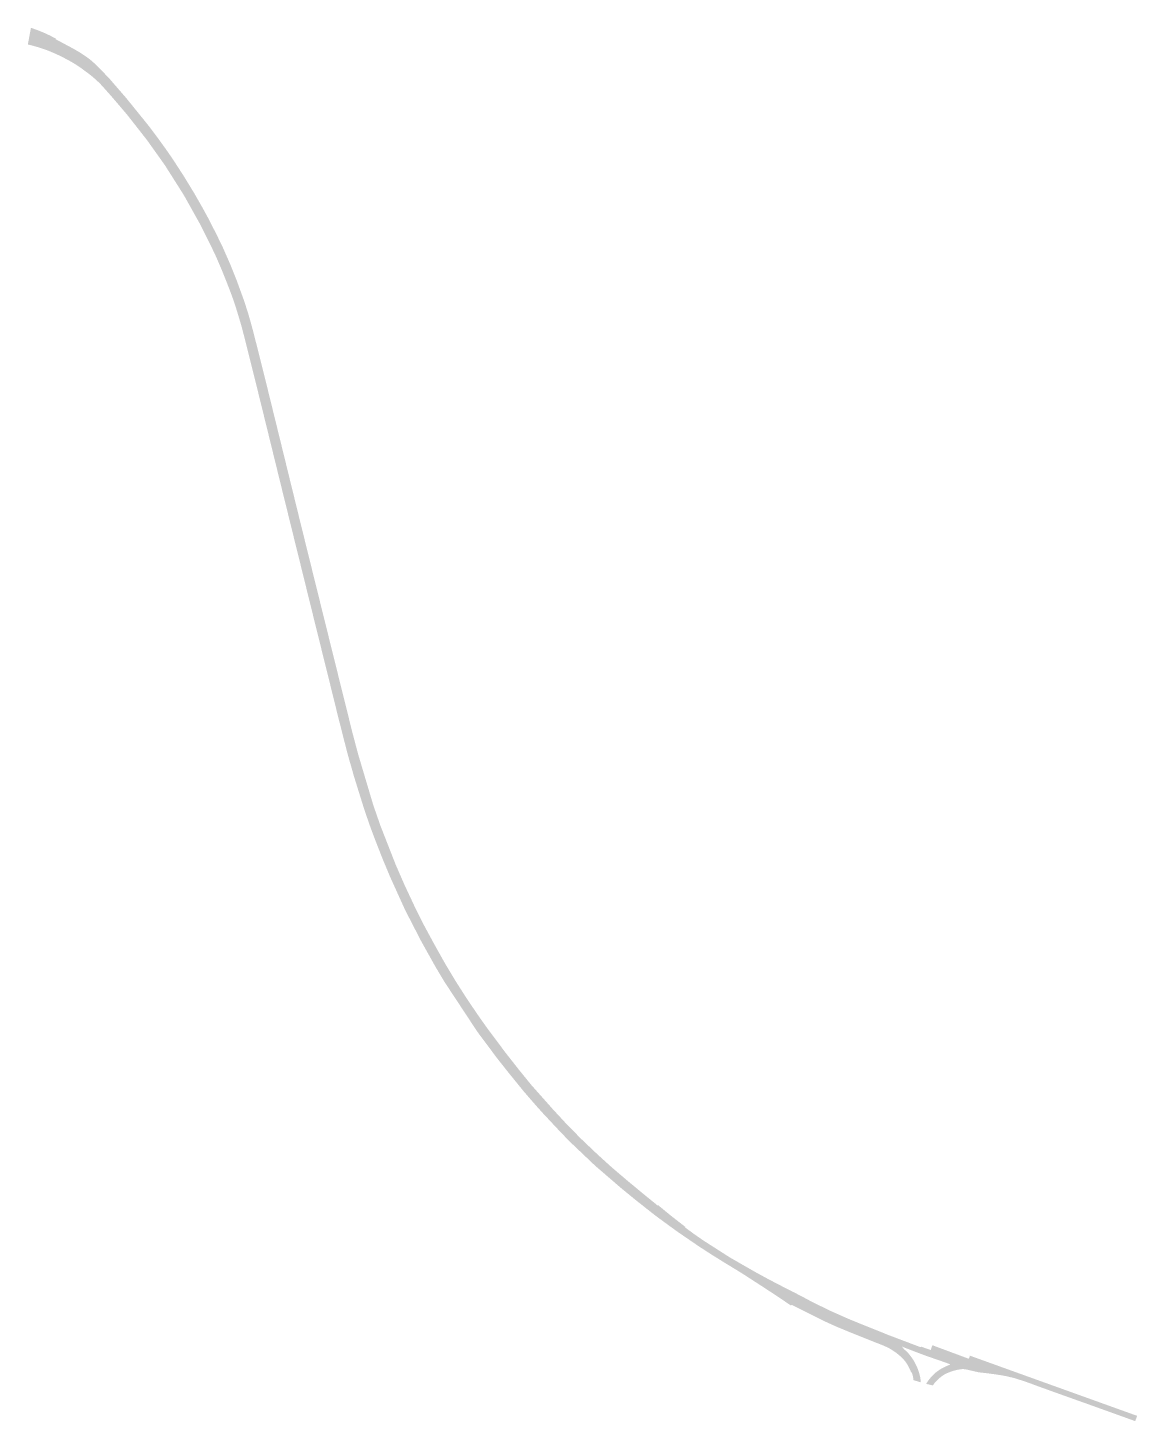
# Model space of a CAD drawing. Header units: inches. Extents: x 96590 to 99385, y 436436 to 441249.
# Drawn here: x 98706 to 99385, y 436809 to 437662 of the extents above.
import ezdxf

# ---------------------------------------------------------------- set-up
doc = ezdxf.new("R2010")
doc.units = ezdxf.units.IN
doc.header["$MEASUREMENT"] = 0

msp = doc.modelspace()

# ---------------------------------------------------------------- hatches: boundary and pattern name
for points in [[(98750.24, 437636.48), (98751.7, 437634.95), (98756.43, 437629.92), (98761.12, 437624.48), (98766.11, 437618.74), (98779.71, 437601.93), (98784.86, 437595.11), (98790.3, 437587.59), (98794.71, 437581.24), (98801.47, 437570.79), (98807.82, 437560.37), (98813.26, 437550.82), (98816.1, 437545.62), (98816.53, 437544.76), (98811.27, 437541.66), (98801.99, 437558.28), (98800.99, 437559.96), (98790.15, 437577.07), (98789.46, 437578.1), (98779.46, 437592.15), (98778.13, 437593.92), (98766.67, 437608.52), (98765.39, 437610.03), (98757.89, 437618.81), (98755.32, 437621.76), (98751.16, 437626.4), (98750.31, 437627.29), (98749.44, 437628.16), (98748.56, 437629.01), (98747.66, 437629.85), (98746.74, 437630.66), (98745.81, 437631.47), (98744.86, 437632.25), (98743.9, 437633.02), (98742.93, 437633.76), (98740.72, 437635.39), (98739.62, 437636.22), (98738.5, 437637.02), (98737.37, 437637.81), (98736.22, 437638.57), (98735.06, 437639.32), (98733.89, 437640.04), (98732.7, 437640.74), (98731.5, 437641.42), (98730.29, 437642.08), (98729.07, 437642.72), (98727.52, 437643.54), (98725.57, 437644.51), (98723.6, 437645.44), (98719.94, 437647.04), (98718.26, 437647.72), (98716.56, 437648.35), (98714.68, 437649), (98712.79, 437649.6), (98711.29, 437650.05), (98708.64, 437650.79), (98705.96, 437651.44), (98706.03, 437651.84), (98707.62, 437660.4), (98707.85, 437661.61), (98709.29, 437661.14), (98710.73, 437660.64), (98712.16, 437660.12), (98713.57, 437659.56), (98714.98, 437658.99), (98716.37, 437658.38), (98717.76, 437657.75), (98719.13, 437657.09), (98720.48, 437656.41), (98721.83, 437655.7), (98723.16, 437654.96), (98723, 437654.66), (98732.5, 437649.57), (98734.49, 437648.48), (98736.46, 437647.34), (98738.41, 437646.16), (98741.53, 437644.09), (98742.71, 437643.23), (98743.88, 437642.33), (98744.73, 437641.63), (98745.57, 437640.91), (98746.39, 437640.18), (98747.2, 437639.43), (98748.74, 437637.98), (98750.24, 437636.48)], [(98830.07, 437516.38), (98834.02, 437506.43), (98837.08, 437498), (98838.35, 437494.5), (98840.95, 437486.38), (98843.09, 437478.77), (98843.28, 437478.09), (98845.42, 437469.76), (98849.23, 437454.61), (98852.65, 437440.87), (98859.39, 437413.43), (98864.3, 437393.42), (98858.4, 437391.77), (98857.31, 437396.21), (98851.95, 437418.05), (98847.77, 437435.05), (98842.85, 437454.88), (98839.97, 437466.34), (98839.08, 437469.93), (98837.18, 437477.32), (98836.48, 437479.87), (98834.45, 437486.69), (98832.91, 437491.64), (98831.23, 437496.54), (98829.97, 437499.96), (98828.8, 437503.02), (98825.24, 437512.05), (98821.42, 437520.98), (98820.09, 437523.93), (98812.63, 437539.03), (98811.49, 437541.24), (98811.27, 437541.66), (98816.53, 437544.76), (98821.32, 437535.45), (98825.4, 437527), (98830.07, 437516.38)], [(98888.27, 437296.23), (98896.49, 437263.06), (98904.56, 437230.55), (98908.07, 437217.27), (98902.17, 437215.52), (98901.41, 437218.28), (98900.63, 437221.29), (98895.83, 437240.18), (98890.44, 437262.03), (98886.24, 437278.97), (98880.77, 437301.05), (98877.04, 437316.17), (98875.91, 437320.72), (98871.73, 437337.7), (98868.69, 437349.98), (98866.49, 437358.92), (98862.06, 437376.87), (98858.4, 437391.77), (98864.3, 437393.42), (98866.62, 437383.93), (98872.77, 437358.89), (98874.97, 437349.98), (98881.36, 437324.14), (98888.27, 437296.23)], [(98954.72, 437100.88), (98961.28, 437089.17), (98967.77, 437078.34), (98975.02, 437067.02), (98982.29, 437056.35), (98987.27, 437049.33), (98982.25, 437045.79), (98981.87, 437046.31), (98980.59, 437048.11), (98960.79, 437078.12), (98956.81, 437084.83), (98955.64, 437086.75), (98947.72, 437100.92), (98946.64, 437102.87), (98937.37, 437120.87), (98936.3, 437123.09), (98928.33, 437140.69), (98927.46, 437142.65), (98923.07, 437153.13), (98918.94, 437163.7), (98918.14, 437165.78), (98915.05, 437174.06), (98912.2, 437182.43), (98911.49, 437184.55), (98905.58, 437203.52), (98905.25, 437204.67), (98904.27, 437208.24), (98902.6, 437213.94), (98902.17, 437215.52), (98908.07, 437217.27), (98917.37, 437186.04), (98921.73, 437173.5), (98931.16, 437149.41), (98936.49, 437137.22), (98942.38, 437124.62), (98948.25, 437112.84), (98954.72, 437100.88)], [(99054.2, 436972.7), (99063.09, 436964.63), (99072.02, 436957), (99082.03, 436948.69), (99091.55, 436940.95), (99091.77, 436941.22), (99091.92, 436941.09), (99088.25, 436936.29), (99077.61, 436944.71), (99071.43, 436949.76), (99070.61, 436950.43), (99069.09, 436951.68), (99054.29, 436964.43), (99052.65, 436965.89), (99038.53, 436979.31), (99037.31, 436980.48), (99033.18, 436984.76), (99030.86, 436987.2), (99028.55, 436989.64), (99022.89, 436995.71), (99021.66, 436997), (99017.84, 437001.24), (99013.48, 437006.21), (99009.54, 437010.78), (99000.03, 437022.48), (98993.54, 437030.68), (98992.19, 437032.46), (98982.25, 437045.79), (98987.27, 437049.33), (98998.48, 437034.35), (99006.45, 437024.21), (99013.92, 437015.01), (99027.26, 436999.98), (99035, 436991.62), (99044.17, 436982.24), (99054.2, 436972.7)], [(99143.69, 436904.64), (99152.22, 436899.78), (99159.06, 436896.06), (99165.58, 436892.66), (99174.04, 436888.29), (99174.44, 436888.16), (99181.93, 436884.24), (99185.82, 436882.13), (99197.62, 436876.4), (99194.54, 436869.79), (99190.93, 436871.53), (99173.32, 436880.3), (99173.07, 436879.82), (99170.65, 436881.43), (99168.39, 436883), (99166.98, 436883.97), (99163.67, 436886.16), (99153.41, 436892.87), (99142.47, 436899.93), (99138.78, 436902.18), (99132.84, 436905.79), (99124.13, 436911.21), (99116.57, 436916.12), (99103.85, 436924.82), (99098.44, 436928.72), (99091.2, 436934.05), (99088.25, 436936.29), (99091.92, 436941.09), (99100.02, 436934.44), (99108.29, 436928.01), (99108.09, 436927.73), (99113.76, 436923.58), (99119.53, 436919.57), (99135.42, 436909.41), (99143.69, 436904.64)], [(99233.12, 436861.64), (99252.39, 436854.36), (99252.54, 436854.75), (99258.48, 436852.66), (99259.55, 436855.61), (99262.66, 436854.42), (99281.52, 436847.41), (99281.79, 436847.44), (99282.04, 436847.64), (99282.15, 436848.04), (99282.44, 436848.76), (99282.43, 436849.02), (99282.25, 436849.29), (99321.29, 436835.23), (99320.14, 436832.03), (99315.19, 436833.73), (99309.58, 436835.5), (99305.31, 436836.54), (99301.65, 436837.23), (99296.66, 436837.96), (99291.96, 436838.56), (99287.85, 436839.02), (99280.31, 436840.75), (99278.21, 436841.03), (99277.65, 436840.97), (99277.09, 436840.91), (99276.53, 436840.83), (99275.97, 436840.74), (99275.41, 436840.64), (99274.85, 436840.53), (99273.77, 436840.29), (99273.25, 436840.15), (99272.73, 436840.01), (99272.21, 436839.86), (99271.69, 436839.69), (99271.18, 436839.52), (99270.67, 436839.33), (99270.16, 436839.14), (99269.84, 436839.02), (99269.52, 436838.9), (99269.2, 436838.77), (99268.88, 436838.64), (99268.57, 436838.5), (99268.25, 436838.35), (99267.94, 436838.2), (99267.64, 436838.05), (99267.33, 436837.88), (99267.03, 436837.72), (99266.73, 436837.55), (99266.44, 436837.37), (99266.14, 436837.19), (99265.85, 436837), (99265.45, 436836.71), (99265.06, 436836.42), (99264.67, 436836.12), (99264.29, 436835.81), (99263.91, 436835.5), (99263.54, 436835.18), (99263.17, 436834.85), (99262.82, 436834.51), (99262.46, 436834.17), (99261.57, 436833.27), (99260.93, 436832.51), (99260.32, 436831.69), (99259.82, 436830.99), (99255.73, 436831.95), (99256.63, 436833.39), (99257.59, 436834.69), (99258.54, 436835.87), (99259.54, 436836.96), (99260.6, 436838.02), (99261.73, 436838.98), (99262.93, 436839.87), (99264.15, 436840.71), (99265.43, 436841.46), (99266.94, 436842.25), (99268.07, 436842.77), (99269.7, 436843.47), (99270.61, 436843.89), (99265.08, 436845.85), (99254.98, 436849.35), (99250.32, 436851.11), (99241.03, 436854.69), (99240.98, 436854.62), (99241.92, 436853.47), (99243.8, 436851.69), (99244.92, 436850.55), (99245.81, 436849.44), (99246.71, 436848.27), (99247.58, 436847.02), (99248.37, 436845.79), (99249.07, 436844.47), (99250.33, 436841.76), (99250.87, 436840.39), (99251.35, 436838.98), (99251.74, 436837.55), (99252.07, 436836.09), (99252.29, 436834.65), (99252.48, 436832.88), (99247.94, 436834.23), (99247.92, 436834.61), (99247.87, 436835.1), (99247.8, 436835.6), (99247.72, 436836.09), (99247.61, 436836.61), (99247.46, 436837.19), (99247.35, 436837.55), (99247.19, 436838.02), (99247.02, 436838.49), (99246.82, 436838.95), (99246.67, 436839.29), (99246.47, 436839.22), (99246.14, 436840), (99245.79, 436840.77), (99245.42, 436841.53), (99245.03, 436842.28), (99244.64, 436843.02), (99244.22, 436843.76), (99243.52, 436844.88), (99243.09, 436845.46), (99242.85, 436845.77), (99242.6, 436846.08), (99242.34, 436846.39), (99242.08, 436846.69), (99241.82, 436846.99), (99241.55, 436847.28), (99241.27, 436847.57), (99240.99, 436847.85), (99240.7, 436848.13), (99240.41, 436848.4), (99240.11, 436848.66), (99239.71, 436849.03), (99239.31, 436849.39), (99238.89, 436849.75), (99238.47, 436850.09), (99238.05, 436850.43), (99237.62, 436850.76), (99237.18, 436851.08), (99236.73, 436851.4), (99236.29, 436851.7), (99235.62, 436852.16), (99234.94, 436852.6), (99234.25, 436853.03), (99233.55, 436853.44), (99232.85, 436853.84), (99231.79, 436854.35), (99231.49, 436854.5), (99231.13, 436854.67), (99230.72, 436854.86), (99230.38, 436855.02), (99230.06, 436855.15), (99229.87, 436855.25), (99214.56, 436861.33), (99206.92, 436864.42), (99200.69, 436867.01), (99194.54, 436869.79), (99197.62, 436876.4), (99209.34, 436871.21), (99233.12, 436861.64)], [(99321.29, 436835.23), (99384.85, 436812.38), (99383.69, 436809.14), (99374.37, 436812.49), (99351.53, 436820.7), (99351.14, 436820.82), (99332.68, 436827.42), (99320.59, 436831.79), (99320.14, 436832.03), (99321.29, 436835.23)]]:
    msp.add_hatch(color=256).paths.add_polyline_path(points, flags=0)

doc.saveas('drawing.dxf')
